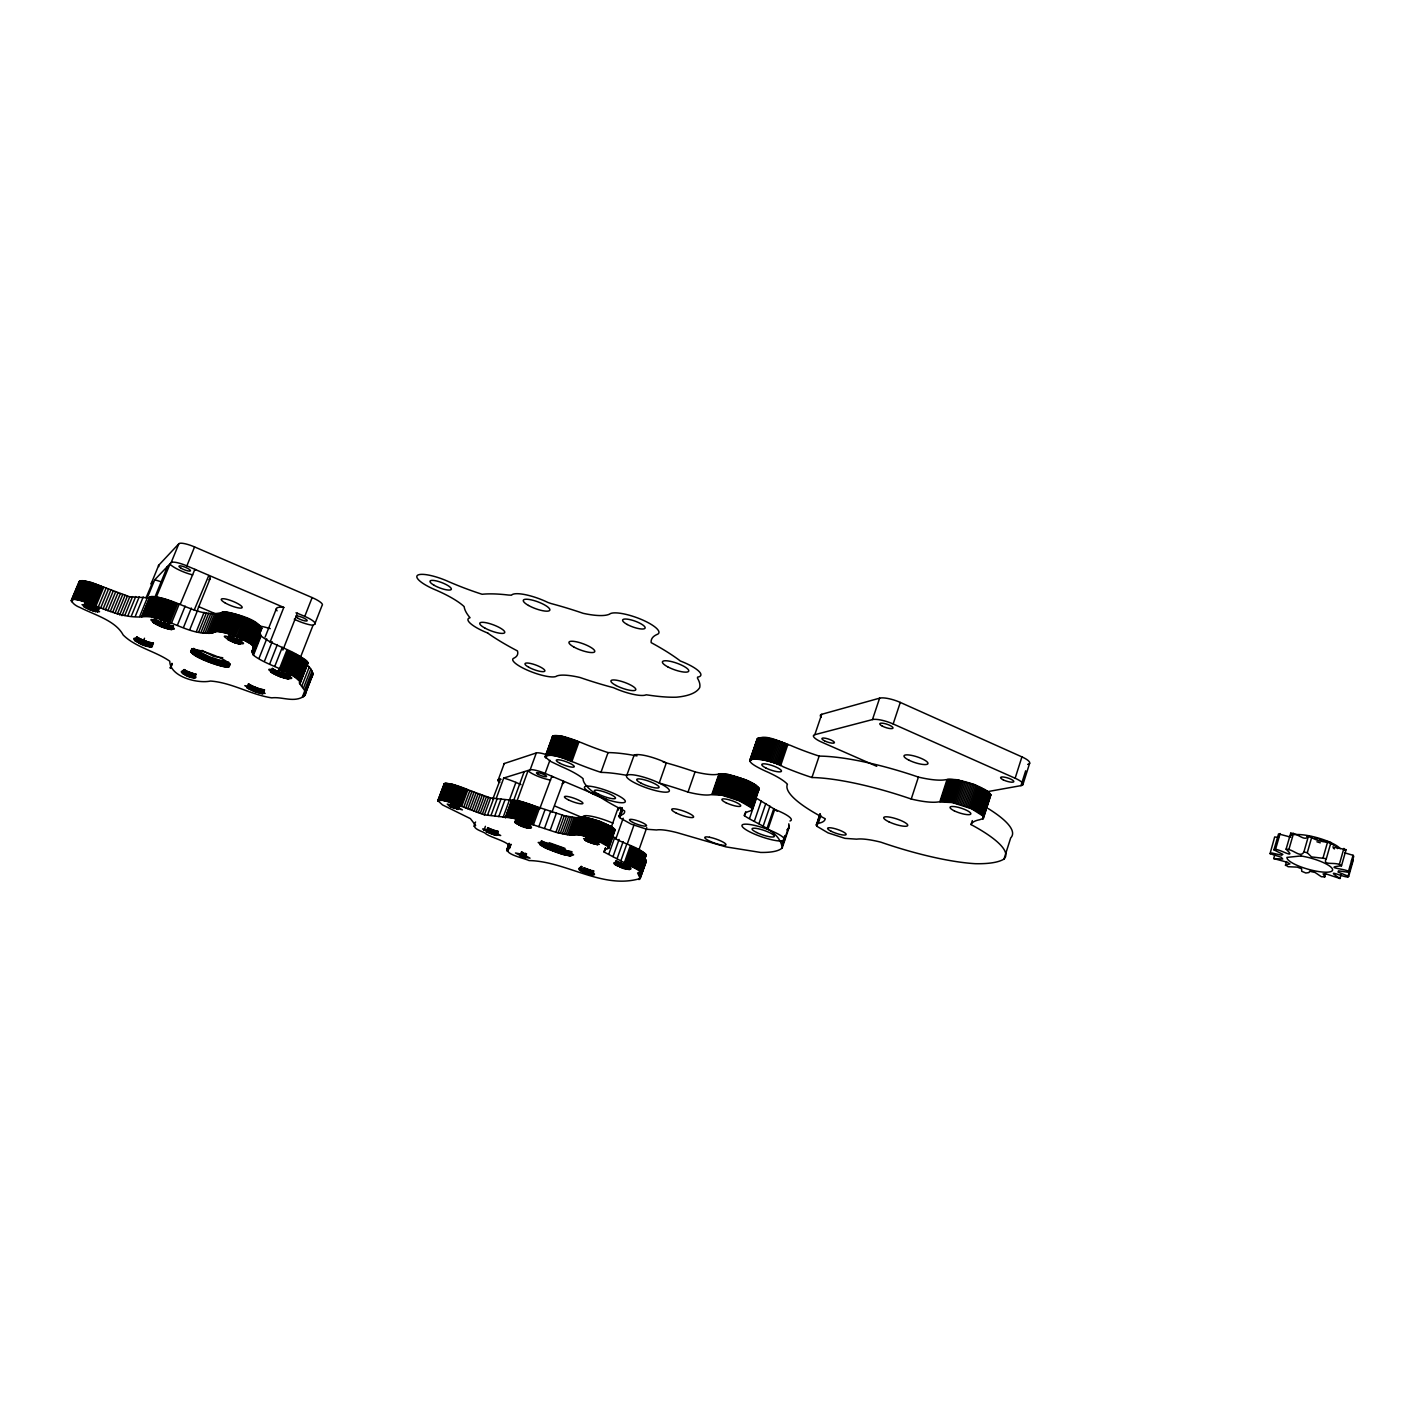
<?xml version="1.0" encoding="UTF-8"?>
<svg xmlns="http://www.w3.org/2000/svg" width="1425" height="1425" viewBox="0 0 1425 1425"><rect width="100%" height="100%" fill="white"/><g stroke="black" fill="none" stroke-linecap="round" stroke-linejoin="round"><path stroke-width="1.5" d="M259.742 632.112L261.078 635.995C274.829 646.986 296.685 650.121 307.853 663.427L300.461 682.343C297.344 684.766 311.808 693.28 302.26 697.288C292.57 702.276 281.58 696.593 271.712 697.858C250.764 694.67 231.83 682.593 210.508 681.043C197.095 683.947 169.789 676.412 169.771 661.2C155.396 651.172 135.535 647.342 123.173 634.998C115.585 620.677 94.923 615.048 79.853 607.424C71.357 604.271 67.135 596.345 80.032 600.406C100.623 606.551 119.593 618.254 141.734 616.882L150.07 596.879C175.008 596.238 198.877 620.089 223.6 611.966C232.168 612.643 263.821 620.213 260.169 630.545M474.08 826.286L475.647 825.378L470.392 818.627L442.498 804.893L437.849 800.672L442.267 800.298L450.817 802.382L484.411 814.851L512.822 818.075L555.892 832.307L567.809 834.747L579.975 834.89L595.205 839.396L608.813 846.931L608.849 848.089L604.806 849.799L604.182 852.079L639.148 870.479L640.181 872.385L637.616 872.955L640.235 878.477C602.793 889.859 566.473 861.288 529.031 860.558C525.13 858.473 503.399 854.02 508.422 848.944C515.529 843.048 488.989 837.508 485.195 833.18C481.187 830.65 470.482 828.833 475.594 821.993M1274.841 854.626L1273.701 858.562L1282.749 859.026L1281.217 857.244L1270.049 853.646L1271.955 853.005L1281.627 855.214L1282.874 854.359L1273.914 849.834L1278.546 833.892L1290.747 837.152M640.235 878.477L646.095 861.787L645.115 858.153M611.77 835.691C616.9 842.513 644.812 847.893 645.008 856.015M757.316 740.662C762.411 731.773 782.147 743.102 790.394 745.346A87.352 21.25 18.6 0 0 819.161 756.105A114.695 26.202 18.1 0 1 918.413 777.088A45.244 10.973 18.1 0 0 945.666 779.707L956.638 779.707L974.451 784.587L988.184 791.712L990.713 794.758L989.716 796.824M300.461 682.343C289.026 669.233 267.348 666.045 253.454 655.215C250.711 650.156 257.159 645.008 248.271 642.515C238.652 637.118 228.143 632.647 217.081 631.453C191.912 640.039 166.048 613.748 141.734 616.882M309.457 678.852C315.958 675.628 311.309 668.165 307.141 665.083M222.781 657.762L213.679 656.462L202.065 650.406M545.152 756.479C553.915 752.507 565.404 759.65 574.239 762.411A80.263 16.797 19.8 0 0 600.958 772.368A105.486 20.93 19.3 0 1 624.293 774.915L627 775.236A22.711 4.649 19.5 0 1 658.261 782.592L659.472 783.18A22.711 4.649 19.5 0 1 667.399 792.068A22.711 4.649 19.5 0 1 641.588 785.994A22.711 4.649 19.5 0 1 626.733 775.467L634.107 755.232A22.675 4.827 19.5 0 1 665.35 762.428L666.312 762.892L659.223 783.055L661.004 783.554A105.486 20.93 19.3 0 1 688.008 792.104A41.432 8.692 19.4 0 0 710.843 794.669L722.101 795.221L739.593 800.886L751.331 807.743L752.275 809.952L749.621 811.163A79.96 16.37 18.7 0 0 744.367 815.67C756.907 824.452 780.152 830.632 782.218 847.911A139.828 27.877 19.5 0 1 760.558 852.435L725.984 846.895L677.16 832.663A37.228 7 19.3 0 0 656.587 829.973L646.825 829.279L631.311 824.184L620.303 818.11L619.073 816.151L621.033 815.064A73.388 14.054 19.9 0 0 624.595 810.896A105.486 20.93 19.3 0 1 602.241 798.481L598.66 796.112A105.486 20.93 19.3 0 1 587.848 787.348L586.085 785.389A105.486 20.93 19.3 0 1 583.11 778.709A38.76 7.642 20 0 0 561.379 766.579L550.121 761.199L545.205 756.8L552.473 736.351L562.43 736.298L581.382 742.657A80.103 17.438 19.8 0 0 608.048 752.596A105.29 21.731 19.3 0 1 631.4 754.929L636.993 755.927M1003.984 859.079A152.208 33.755 18.4 0 1 975.234 863.692A114.926 25.294 18.2 0 1 880.81 842.157A40.381 8.39 18.3 0 0 856.674 839.165L844.972 838.363L828.05 832.877L817.042 826.375L816.347 824.291L819.179 823.151A79.337 16.94 19 0 0 825.253 818.752A114.926 25.294 18.2 0 1 787.419 784.231A41.984 9.263 19 0 0 765.617 771.174C727.302 753.683 770.266 758.171 783.109 766.739A87.531 20.52 18.6 0 0 811.947 777.516A114.926 25.294 18.2 0 1 911.234 799.033A45.351 10.598 18.1 0 0 938.469 801.901L952.203 802.542L971.494 808.705L983.143 816.115L983.339 818.484L979.509 819.767A87.905 19.79 17.3 0 0 971.031 824.558A114.926 25.294 18.2 0 1 1003.984 859.079L1010.699 837.9A114.695 26.202 18.1 0 0 988.148 808.527M1341.085 874.522L1339.963 878.495L1327.031 874.22L1323.095 873.863L1324.912 876.82L1321.349 876.713L1315.097 872.492L1309.664 871.263L1309.005 872.545L1305.834 873.008L1301.737 871.281L1301.595 868.751L1297.249 867.13L1288.111 866.703L1285.599 864.993L1289.946 863.906L1286.918 862.161L1273.701 858.562M1351.666 859.596L1353.198 860.415L1348.673 876.393L1338.039 872.047L1338.538 870.853L1349.208 872.421L1348.495 871.37C1344.612 868.627 1322.792 867.665 1341.495 865.794L1346.073 849.656L1332.749 846.949M1348.495 871.37L1353.055 855.285L1344.951 852.916M1339.963 878.495C1323.398 867.611 1342.742 877.159 1347.765 876.998L1353.75 856.354L1353.055 855.285M1341.495 865.794C1336.703 860.932 1321.545 866.543 1326.337 858.669L1330.95 842.513C1321.67 841.908 1316.112 840.643 1308.524 835.834C1305.158 842.656 1297.854 832.895 1290.729 833.162L1286.08 849.193C1297.534 860.148 1279.757 849.068 1275.5 849.478L1273.914 849.834M1324.502 877.248L1325.624 873.311M1339.304 864.548L1343.882 848.392M1326.337 858.669L1311.499 856.906L1307.277 852.756L1311.908 836.618M1323.148 857.512L1327.779 841.338M1285.421 865.492L1286.543 861.555M1286.08 849.193C1293.205 848.944 1300.508 858.634 1303.893 851.954L1308.524 835.834M1270.049 853.646L1274.68 836.956L1278.528 837.455M1275.5 849.478L1280.131 833.518M1288.895 849.442L1293.544 833.376M788.809 823.793L788.827 828.335A139.561 28.945 19.5 0 1 786.814 829.867M986.563 791.819L1020.977 785.638A16.138 3.972 17.4 0 0 1015.134 778.246L1021.921 756.889L900.297 702.418A16.085 4.222 18.1 0 0 879.617 698.161L821.726 714.299L814.815 734.677A15.835 3.83 18.5 0 0 822.065 742.3L876.731 766.312M1020.977 785.638L1025.679 770.783M1022.883 784.658L1029.616 763.39M981.041 814.049L988.184 791.712M981.718 814.583L988.843 792.264M982.288 815.118L989.413 792.817M982.751 815.634L989.894 793.333M982.751 817.202L990.268 793.832M982.609 819.001L990.535 794.313M983.018 818.769L990.713 794.758M983.339 818.484L990.803 795.186M150.07 596.879L149.536 597.823L129.746 596.843L91.271 582.504L82.401 580.67L79.087 582.13M964.28 805.891L971.476 783.501M965.776 806.425L972.972 784.035M967.254 806.978L974.451 784.587M968.715 807.53L975.911 785.157M970.122 808.118L977.318 785.727M971.494 808.705L978.69 786.315M972.83 809.293L980.008 786.921M974.094 809.899L981.273 787.526M975.306 810.504L982.484 788.132M971.031 824.558L972.313 820.586M976.446 811.11L983.624 788.738M977.532 811.716L984.693 789.343M978.53 812.303L985.69 789.949M979.456 812.891L986.617 790.554M980.293 813.479L987.436 791.142M946.841 801.652L954.055 779.35M948.106 801.812L955.32 779.511M949.424 802.026L956.638 779.707M950.796 802.257L958.01 779.938M952.203 802.542L959.417 780.205M953.663 802.863L960.878 780.508M955.142 803.201L962.356 780.847M956.638 803.575L963.852 781.221M958.152 803.985L965.366 781.613M959.684 804.43L966.898 782.058M961.216 804.893L968.43 782.521M962.748 805.374L969.962 783.002M939.894 801.58L947.108 779.35M940.643 801.473L947.857 779.243M941.48 801.402L948.694 779.154M942.406 801.367L949.62 779.119M943.403 801.384L950.617 779.119M944.472 801.438L951.704 779.154M945.63 801.527L952.844 779.226M911.234 799.033L918.413 777.088M814.815 734.677L872.456 719.589A16.12 4.097 18.2 0 1 893.154 723.971L900.297 702.418M872.456 719.589L879.617 698.161M816.293 825.217L819.892 814.049M816.472 825.574L820.177 813.817M817.184 823.632L819.856 815.634M816.703 825.966L820.319 815.474M818.164 823.347L820.853 815.349M782.129 843.511L784.801 835.62M782.592 845.132L789.254 825.449M782.218 847.911L789.254 826.963M811.947 777.516L819.161 756.105M766.917 828.744L773.739 808.723L756.443 798.232L749.55 818.377M767.897 829.457L774.701 809.453L773.739 808.723M770.747 762.019L778.068 740.626M772.19 762.482L779.511 741.089M773.65 762.963L780.953 741.57M754.413 821.049L761.288 800.939M775.075 763.479L782.396 742.069M776.5 763.996L783.821 742.603M777.908 764.548L785.211 743.137M758.937 823.668L765.795 803.593M779.279 765.1L786.582 743.707M780.633 765.67L787.918 744.277M763.123 826.251L769.945 806.194M750.993 760.327L758.812 737.865M752.115 758.973L759.436 737.723M738.293 800.333L745.382 779.742L727.979 774.416L717.933 774.22A41.361 9.013 19.4 0 1 695.062 771.869A105.29 21.731 19.3 0 0 668.111 763.39L663.142 762.019M752.827 758.884L760.131 737.616M753.611 758.848L760.932 737.562M739.593 800.886L746.664 780.277L745.382 779.742M754.466 758.83L761.787 737.544M740.84 801.438L747.929 780.829L746.664 780.277M755.41 758.848L762.731 737.562M756.408 758.919L763.729 737.616M742.069 801.99L749.14 781.399L747.929 780.829M757.477 759.026L764.815 737.705M743.227 802.542L750.298 781.951L749.14 781.399M758.617 759.169L765.938 737.829M744.349 803.094L751.402 782.521L750.298 781.951M759.81 759.347L767.131 738.007M745.4 803.664L752.471 783.073L751.402 782.521M761.057 759.561L768.378 738.221M746.397 804.217L753.451 783.643L752.471 783.073M762.339 759.81L769.678 738.453M747.323 804.751L754.377 784.195L753.451 783.643M744.367 815.67L745.738 811.644M748.196 805.285L755.25 784.73L754.377 784.195M763.675 760.095L770.996 738.738M748.98 805.82L756.034 785.264L755.25 784.73M765.047 760.416L772.368 739.058M749.692 806.318L756.034 785.264M750.334 806.817L756.728 785.781M766.436 760.772L773.757 739.397M750.868 807.298L757.37 786.279M751.331 807.743L757.904 786.76M758.741 787.669L751.794 808.759L758.367 787.223M767.861 761.164L775.182 739.771M751.527 810.647L759.026 788.096M752.115 810.219L759.222 788.488M769.304 761.573L776.625 740.181M720.872 794.954L727.979 774.416M722.101 795.221L729.208 774.648M723.366 795.506L730.473 774.933M724.666 795.827L731.773 775.253M726.002 796.165L733.109 775.592M727.356 796.539L734.463 775.948M728.727 796.949L735.817 776.358M730.099 797.377L737.206 776.767M731.488 797.822L738.595 777.231M732.877 798.285L739.967 777.694M734.249 798.784L741.356 778.175M735.621 799.283L742.71 778.691M749.692 760.629L757.227 738.773M749.71 760.986L757.477 738.506M749.817 761.377L757.833 738.257M736.974 799.799L744.064 779.208M750.69 759.881L758.278 738.043M711.894 794.366L718.984 773.9M712.464 794.259L719.554 773.793M713.123 794.188L720.213 773.722M713.854 794.17L720.943 773.668M714.655 794.17L721.762 773.668M715.528 794.206L722.635 773.704M716.49 794.295L723.597 773.775M717.505 794.402L724.595 773.882M718.574 794.562L725.681 774.024M719.696 794.74L726.803 774.202M688.008 792.104L695.062 771.869M636.957 868.912L642.924 851.936M637.598 869.339L643.566 852.364M638.186 869.731L644.153 852.756M638.703 870.123L644.67 853.147M639.148 870.479L645.115 853.522M639.522 870.817L645.472 853.878M639.095 872.902L645.774 854.198M639.469 872.812L645.988 854.519M639.219 874.95L646.148 854.786M640.181 872.385L646.202 855.053M640.395 873.863L644.029 863.479M639.932 876.25L645.81 859.489M639.023 879.617L644.136 865.046M640.27 877.426L646.131 860.7M639.7 879.065L646.095 861.787M617.916 865.99C605.767 860.201 623.527 862.927 627.249 866.079C640.822 872.171 612.447 869.108 619.234 862.25M618.468 866.222L619.786 862.481M620.855 860.825L626.875 843.778M619.02 866.471L620.338 862.731M627.41 843.618L633.947 825.111M619.608 866.703L620.926 862.962M620.196 866.934L621.514 863.194M620.801 867.166L622.119 863.425M621.407 867.397L622.725 863.657M622.012 867.611L623.331 863.871M622.618 867.807L623.936 864.084M624.31 862.891L630.313 845.862M623.224 868.021L624.542 864.28M625.219 863.479L631.222 846.468M623.829 868.217L625.147 864.476M624.435 868.395L625.753 864.654M626.377 863.924L632.379 846.895M625.023 868.573L626.341 864.832M625.611 868.733L626.929 864.993M627.517 864.369L633.519 847.358M626.163 868.876L627.481 865.135M626.715 869.018L628.033 865.278M628.639 864.832L634.642 847.822M627.249 869.143L628.567 865.385M627.748 869.25L629.066 865.509M628.247 869.339L629.565 865.598M629.725 865.296L635.728 848.285M628.692 869.428L630.01 865.67M629.137 869.482L630.456 865.741M629.529 869.535L636.779 848.748M631.827 866.222L637.812 849.211M632.807 866.685L638.792 849.692M638.863 850.066L646.754 827.622M633.733 867.148L639.718 850.155M634.624 867.611L640.609 850.618M635.461 868.057L641.428 851.063M636.245 868.502L642.212 851.509M606.32 844.793L612.518 827.391L599.123 821.103L585.354 817.362L575.558 817.647L564.318 815.688L519.074 800.975L490.61 798.018L451.939 784.16L445.045 783.412L444.012 784.142L445.152 785.87M604.111 851.633L605.465 847.822M604.182 852.079L605.536 848.267M606.908 845.203L612.518 827.391M607.442 845.577L613.088 827.8M607.887 845.951L613.605 828.192M607.549 848.516L614.068 828.566M619.073 816.151L622.084 807.672M608.582 846.628L614.442 828.923M619.163 816.703L621.995 808.171M607.976 848.445L614.745 829.261M619.323 817.024L622.244 808.794M608.35 848.356L614.977 829.564M619.572 817.362L622.458 809.062M608.849 848.089L615.137 829.867M619.893 817.718L622.084 811.555M608.742 854.323L614.798 837.205M615.885 838.808L623.188 818.217M613.035 856.532L619.091 839.432M614.709 864.352L616.027 860.611M617.078 858.705L623.117 841.623M615.083 864.565L616.402 860.825M615.493 864.797L616.811 861.056M615.921 865.028L617.239 861.288M616.384 865.26L617.702 861.519M616.865 865.509L618.201 861.769M617.381 865.741L618.699 862M587.795 841.676L583.573 838.595L592.087 840.198L599.337 844.402L587.795 841.676L589.166 837.829M589.433 837.348L595.65 819.909M588.258 841.872L589.629 838.043M588.739 842.086L590.11 838.256M590.591 837.722L596.808 820.283M589.238 842.282L590.609 838.452M579.779 870.354C574.186 865.082 591.161 871.103 593.477 872.955C599.854 878.174 573.972 872.421 581.222 866.311M589.736 842.478L591.108 838.648M580.171 870.568L581.614 866.525M591.749 838.132L597.966 820.693M590.253 842.674L591.607 838.844M580.598 870.8L582.041 866.756M590.752 842.87L592.123 839.04M591.268 843.048L592.64 839.218M592.907 838.541L599.123 821.103M591.803 843.226L593.156 839.396M592.301 843.404L593.673 839.557M594.065 838.969L600.281 821.53M582.522 871.708L583.965 867.665M592.818 843.564L594.189 839.735M583.039 871.94L584.482 867.896M593.334 843.725L594.688 839.877M583.591 872.171L585.034 868.128M593.833 843.867L595.187 840.02M595.205 839.396L601.421 821.958M584.143 872.403L585.586 868.359M594.314 843.992L595.686 840.162M584.713 872.617L586.156 868.573M594.795 844.117L596.167 840.287M596.327 839.842L602.543 822.403M595.258 844.241L596.612 840.394M585.301 872.848L586.744 868.805M585.871 873.062L587.314 869.018M596.131 844.419L603.648 822.866M596.523 844.508L597.894 840.661M586.459 873.258L587.902 869.214M596.915 844.562L604.734 823.329M587.047 873.472L588.489 869.428M597.271 844.615L598.642 840.768M597.609 844.651L598.981 840.821M587.634 873.668L589.077 869.624M597.93 844.687L599.302 840.839M599.569 841.231L605.767 823.793M588.204 873.846L589.647 869.802M588.792 874.024L590.217 869.98M600.584 841.694L606.783 824.256M589.344 874.184L590.787 870.141M601.546 842.139L607.745 824.719M590.431 874.487L591.874 870.443M590.965 874.612L592.408 870.568M602.472 842.603L608.671 825.182M591.464 874.736L592.907 870.693M591.945 874.843L593.388 870.8M603.363 843.066L609.562 825.645M592.408 874.932L593.851 870.889M604.182 843.511L610.381 826.09M604.966 843.956L611.147 826.536M611.467 826.696L618.005 808.296M605.678 844.384L611.859 826.963M563.605 854.608L565.084 850.476L572.013 851.74L570.517 855.891L562.554 854.323L545.098 847.768L538.187 842.478L546.024 842.603L561.682 847.697L573.58 854.858L570.517 855.891M570.784 834.997L576.983 817.718M564.621 854.858L566.117 850.725M572.031 835.014L578.247 817.718M565.618 855.089L567.097 850.957M573.135 834.943L579.334 817.647M566.562 855.285L568.041 851.152M574.061 834.818L580.26 817.487M574.186 834.818L580.67 817.362M574.792 834.605L581.026 817.255M567.453 855.463L568.931 851.331M575.219 834.533L581.436 817.184M575.718 834.498L581.934 817.131M568.308 855.606L569.786 851.473M576.27 834.48L582.487 817.113M569.092 855.73L570.588 851.598M576.893 834.498L583.11 817.131M569.84 855.819L571.318 851.669M577.57 834.551L583.805 817.184M578.318 834.64L584.553 817.255M600.958 772.368L608.048 752.596M579.12 834.747L585.354 817.362M579.975 834.89L586.209 817.505M580.883 835.068L587.118 817.665M581.845 835.264L588.08 817.861M582.843 835.478L589.059 818.075M583.876 835.745L590.092 818.324M584.927 836.012L591.161 818.591M592.248 818.894L584.749 840.073M585.052 840.269L586.423 836.422M585.372 840.465L586.744 836.618M585.728 840.661L593.37 819.215M586.103 840.857L587.474 837.009M586.494 841.053L587.866 837.223M588.276 836.974L594.51 819.553M547.004 848.694L548.5 844.562L542.658 841.462L541.162 845.595M548.019 849.14L549.516 845.007L548.5 844.562M549.07 849.603L550.567 845.47L549.516 845.007M555.892 832.307L562.091 815.136M550.157 850.048L551.635 845.933L550.567 845.47M551.243 850.511L552.74 846.379L551.635 845.933M558.119 832.877L564.318 815.688M552.366 850.939L553.862 846.824L552.74 846.379M553.506 851.384L555.002 847.252L553.862 846.824M560.274 833.393L566.473 816.187M554.663 851.812L556.142 847.679L555.002 847.252M555.803 852.221L557.3 848.089L565.084 850.476M562.323 833.839L568.522 816.632M556.961 852.613L558.44 848.481M564.282 834.213L570.463 816.988M558.101 852.987L559.598 848.855M559.241 853.361L560.72 849.229M566.099 834.516L572.298 817.291M560.363 853.7L561.842 849.567M567.809 834.747L574.008 817.505M561.468 854.02L562.946 849.888M562.554 854.323L564.033 850.191M569.359 834.908L575.558 817.647M523.759 857.298L530.029 858.171L523.153 854.43L515.458 852.987L523.759 857.298L525.202 853.326M560.15 757.263L567.31 737.509M524.222 857.44L525.665 853.468M524.685 857.583L526.128 853.611M525.13 857.725L526.573 853.735M561.45 757.637L568.611 737.883M562.75 758.047L569.911 738.293M538.864 826.678L545.062 809.543M564.068 758.474L571.229 738.72M565.404 758.919L572.565 739.165M566.723 759.4L573.883 739.628M568.041 759.881L575.201 740.127M544.493 828.459L550.691 811.306M569.341 760.38L576.502 740.626M540.004 844.811L541.5 840.679M551.992 812.108L563.463 781.363A23.708 4.613 20 0 1 562.109 783.697M570.641 760.897L577.784 741.142M540.556 845.203L542.052 841.053M571.906 761.431L579.049 741.677M541.838 846.022L543.335 841.872M542.569 846.432L544.065 842.3M543.353 846.877L544.849 842.745M544.207 847.323L545.686 843.19M550.175 830.348L556.373 813.176M545.098 847.768L546.577 843.636M546.024 848.231L547.521 844.099M506.73 850.387L509.224 843.368M516.491 823.632C508.832 817.594 527.66 823.579 530.136 825.877C537.599 831.648 511.023 825.823 517.863 819.856M506.926 850.654L509.099 844.687M518.201 819.464L524.436 802.346M507.175 850.921L509.348 844.954M516.954 823.864L518.326 820.105M507.496 851.224L509.687 845.257M508.422 848.944L509.883 844.954M517.435 824.113L518.807 820.337M508.868 848.748L510.328 844.758M517.934 824.363L519.306 820.586M519.359 819.82L525.593 802.702M509.242 848.534L510.702 844.526M509.562 848.285L511.023 844.277M518.451 824.612L519.822 820.836M519.003 824.861L520.374 821.085M520.535 820.194L526.769 803.059M519.573 825.093L520.944 821.334M520.143 825.342L521.514 821.584M521.71 820.586L527.962 803.451M545.205 756.8L552.989 735.923M545.33 757.138L553.363 735.763M520.731 825.592L522.102 821.815M545.543 757.512L551.956 739.913M522.904 820.996L529.156 803.86M545.846 757.904L553.844 735.621M521.336 825.823L522.708 822.065M547.236 755.179L554.378 735.532M521.942 826.055L523.313 822.296M547.859 755.125L555.002 735.478M524.097 821.423L530.332 804.288M522.565 826.286L523.937 822.51M548.554 755.125L555.714 735.442M523.171 826.5L524.543 822.742M549.32 755.143L556.48 735.46M523.794 826.714L525.166 822.955M525.291 821.851L531.525 804.733M550.157 755.197L557.317 735.514M524.4 826.91L525.772 823.151M526.466 822.314L532.701 805.178M551.065 755.303L558.226 735.603M525.006 827.106L526.377 823.347M496.399 798L503.738 778.032L530.153 769.821A12.522 2.44 20 0 1 545.134 773.401L549.925 760.238M525.611 827.284L526.983 823.525M527.642 822.777L533.858 805.642M552.027 755.428L559.206 735.728M526.199 827.462L527.571 823.686M526.769 827.622L528.141 823.846M553.06 755.588L560.221 735.87M528.782 823.24L534.998 806.105M527.321 827.765L528.693 824.006M527.873 827.889L529.245 824.131M554.129 755.784L561.308 736.066M528.39 828.014L529.762 824.256M529.904 823.703L536.121 806.586M528.889 828.121L530.26 824.345M555.251 756.016L562.43 736.298M529.352 828.21L530.723 824.434M530.991 824.184L537.207 807.067M520.018 855.891L521.461 851.918M556.427 756.283L563.605 736.547M520.463 856.087L521.906 852.114M531.828 824.576L538.044 807.441M520.927 856.265L522.369 852.293M557.638 756.586L564.799 736.85M521.39 856.443L522.832 852.471M521.853 856.639L523.296 852.649M533.306 825.004L539.523 807.868M522.334 856.799L523.777 852.827M539.541 809.275L551.849 776.287A14.553 2.832 20 0 1 552.936 776.981M558.885 756.907L566.046 737.17M493.014 834.409L500.692 835.513L492.035 830.668L482.594 828.958L493.014 834.409L494.511 830.33M493.602 834.587L495.098 830.508M494.172 834.765L495.668 830.686M494.724 834.925L496.221 830.846M495.277 835.086L496.773 831.007M495.811 835.228L497.307 831.149M496.327 835.353L497.824 831.274M503.114 817.398L515.903 782.378M496.826 835.46L498.322 831.381M505.287 817.718L511.504 800.69M505.537 817.576L511.771 800.547M505.857 817.469L512.092 800.44M506.267 817.38L512.501 800.351M506.73 817.327L512.964 800.298M507.264 817.327L513.517 800.262M512.947 802.418L524.186 771.673M507.888 817.327L514.122 800.28M508.565 817.38L514.799 800.316M509.295 817.451L515.547 800.387M510.097 817.576L516.349 800.494M510.952 817.701L528.087 770.587A14.553 2.832 20 0 0 550.549 780.063M511.86 817.879L518.112 800.779M530.153 769.821L536.317 752.952A12.504 2.512 20 0 1 546.719 754.751M512.822 818.075L519.074 800.975M513.837 818.306L520.072 801.188M514.87 818.556L521.123 801.438M515.957 818.841L522.191 801.723M515.298 822.938L516.687 819.161M515.672 823.151L523.313 802.026M506.623 850.155L509.01 843.475M516.064 823.383L517.435 819.624M482.327 814.156L488.526 797.305M484.411 814.851L490.61 798.018M499.837 782.432A12.469 2.333 20.1 0 1 498.287 779.724L504.254 763.533L536.317 752.952M492.818 799.033L500.407 779.19A13.965 2.601 20.1 0 1 501.066 779.315M487.546 815.064L493.762 798.196M483.912 830.383L485.408 826.304M491.019 815.421L497.236 798.517M486.299 831.719L487.795 827.64M486.798 831.951L488.294 827.872M487.297 832.182L488.793 828.121M487.831 832.432L489.327 828.353M488.365 832.663L489.862 828.584M494.778 815.937L500.994 798.998M488.935 832.895L490.432 828.816M489.505 833.126L490.984 829.047M490.075 833.358L491.572 829.279M490.663 833.572L492.159 829.51M491.251 833.803L492.747 829.724M491.839 833.999L493.335 829.938M492.427 834.213L493.923 830.134M498.803 816.596L505.038 799.621M465.761 808.046L471.978 791.231M467.81 808.848L474.026 792.033M469.858 809.649L476.092 792.817M471.924 810.433L478.159 793.6M474.008 811.199L480.225 794.366M476.092 811.947L482.291 795.132M478.159 812.695L484.375 795.863M480.243 813.426L486.459 796.593M446.648 801.206L452.918 784.391M447.646 801.456L453.916 784.641M448.679 801.741L454.949 784.926M449.748 802.061L456 785.228M450.817 802.382L457.087 785.549M449.605 806.265L447.236 804.092L455.519 805.802L462.43 809.899L449.605 806.265L451.155 802.079M449.979 806.461L451.529 802.293M450.371 806.657L458.173 785.905M450.799 806.853L452.348 802.685M451.226 807.067L452.776 802.898M453.043 803.094L459.295 786.262M452.616 807.672L460.4 786.653M453.097 807.868L454.646 803.7M453.595 808.064L461.522 787.045M454.076 808.242L455.626 804.074M454.575 808.438L456.125 804.27M456.392 804.306L462.644 787.455M455.092 808.616L456.623 804.448M457.514 804.715L463.748 787.882M456.57 809.097L458.12 804.929M457.051 809.24L464.853 788.328M457.514 809.382L459.064 805.214M457.977 809.507L459.527 805.339M459.687 805.606L465.939 788.773M460.756 806.051L466.99 789.218M461.7 806.425L467.934 789.592M463.713 807.245L469.947 790.412M437.778 800.868L444.208 783.768M437.796 801.082L444.422 783.625M438.455 800.244L444.707 783.501M438.793 800.173L445.045 783.412M439.221 800.12L445.473 783.358M439.702 800.084L445.954 783.322M440.254 800.102L446.506 783.322M440.859 800.137L447.112 783.358M441.536 800.209L447.788 783.429M442.267 800.298L448.519 783.518M443.05 800.423L449.303 783.625M443.87 800.583L450.14 783.786M444.76 800.761L451.012 783.964M445.687 800.975L451.939 784.16M298.11 678.888L305.556 659.882M298.716 679.369L306.143 660.381M299.232 679.832L306.66 660.862M299.66 680.277L307.088 661.307M300.016 680.705L307.426 661.734M299.268 683.038L307.693 662.126M299.695 682.931L307.871 662.5M299.767 683.947L307.942 662.839M301.833 686.031L309.172 667.221M303.489 687.99L310.81 669.216M304.736 689.807L312.039 671.086M302.26 697.288L304.665 691.143M303.24 696.683L308.049 684.356M305.556 691.481L312.859 672.814M304.042 695.988L311.273 677.481M304.683 695.222L312.877 673.882M305.164 694.402L312.734 674.88M281.954 670.498L289.453 651.439M279.923 676.643C320.287 686.031 241.003 656.159 279.923 676.643L282.15 670.997M280.618 676.911L282.845 671.264M283.29 671.033L290.771 651.973M312.146 597.592A14.303 3.206 21.5 0 1 322.086 605.411L314.747 624.114A14.321 3.099 21.4 0 0 304.754 616.402L312.146 597.592L194.566 546.933A14.464 3.242 22.1 0 0 178.873 543.727L158.709 565.262L151.317 583.324A14.357 2.957 22 0 0 151.976 585.212M281.313 677.16L283.539 671.496M281.99 677.392L284.216 671.727M284.608 671.585L292.107 652.507M282.684 677.605L284.163 673.847M283.343 677.819L284.822 674.043M285.908 672.137L293.407 653.077M284.002 678.015L285.481 674.239M284.644 678.193L286.852 672.529M287.191 672.707L294.672 653.647M285.249 678.353L287.476 672.689M285.855 678.496L287.333 674.72M286.425 678.621L287.903 674.844M288.438 673.295L295.919 654.235M286.977 678.728L288.456 674.951M287.494 678.817L288.972 675.04M289.649 673.865L297.13 654.805M287.975 678.888L289.453 675.112M288.438 678.941L289.916 675.165M288.847 678.977L290.326 675.201M290.807 674.452L298.288 655.393M291.929 675.04L299.41 655.981M293.016 675.61L300.479 656.569M300.301 657.727L313.019 625.29L314.747 624.114M294.031 676.18L301.477 657.157M294.975 676.75L302.438 657.727M295.866 677.303L303.311 658.279M296.685 677.855L304.131 658.831M297.433 678.371L304.879 659.365M254.238 691.357L265.139 693.458L255.128 687.384L244.833 685.674L254.238 691.357L255.823 687.349M254.897 691.606L256.482 687.598M255.556 691.855L257.141 687.848M256.215 692.087L257.8 688.079M256.874 692.318L258.459 688.311M257.515 692.532L259.101 688.524M258.157 692.728L259.742 688.72M269.806 663.694L277.358 644.545M258.78 692.906L260.365 688.898M259.386 693.084L260.971 689.077M259.973 693.245L261.559 689.219M260.543 693.369L262.129 689.362M261.096 693.494L262.663 689.486M261.612 693.601L263.18 689.593M262.093 693.69L263.678 689.682M270.839 672.048L272.335 668.272M262.556 693.761L264.142 689.753M262.984 693.815L264.569 689.807M271.195 672.315L272.692 668.539M271.587 672.6L273.083 668.824M272.015 672.867L273.511 669.109M274.74 666.455L282.275 647.342M272.496 673.17L273.974 669.394M272.994 673.455L274.473 669.679M273.511 673.758L275.007 669.982M282.863 650.103L297.38 613.249L304.754 616.402M274.063 674.043L275.559 670.284M274.651 674.346L276.147 670.587M275.257 674.648L276.753 670.89M275.88 674.951L277.376 671.175M276.539 675.254L278.748 669.59M279.353 669.198L286.87 650.103M277.198 675.539L279.407 669.892M277.857 675.824L280.084 670.178M280.6 669.982L288.099 650.922M278.552 676.109L280.03 672.351M279.229 676.394L280.707 672.618M252.599 645.65L260.347 626.145M253.044 646.113L260.793 626.608M253.418 646.54L261.167 627.036M252.118 650.904L261.434 627.445M252.065 651.421L261.63 627.837M252.1 651.991L261.755 628.193M252.207 652.579L261.773 628.514M252.403 653.202L260.045 633.929M252.67 653.843L260.312 634.588M253.027 654.52L260.65 635.283M253.454 655.215L261.078 635.995M265.121 637.1L276.414 608.582M246.881 687.758L248.484 683.751M247.309 688.026L248.894 684.018M259.136 658.047L266.742 638.845M247.754 688.293L249.339 684.285M248.235 688.578L249.82 684.57M248.752 688.863L250.337 684.837M249.286 689.13L250.871 685.122M249.838 689.415L251.423 685.407M250.426 689.7L252.011 685.692M251.032 689.985L252.617 685.977M270.02 642.265L283.789 607.424L186.853 565.885A14.499 3.135 22 0 0 171.16 562.608L154.702 579.797L139.668 616.544M251.637 690.27L253.222 686.262M252.278 690.555L253.864 686.547M264.605 660.879L272.175 641.713M252.92 690.822L254.505 686.814M253.579 691.089L255.164 687.082M224.651 666.74L226.504 662.126L228.998 662.393L227.145 667.025C222.175 667.63 181.581 653.79 193.444 649.462C198.253 648.624 239.756 663.053 227.145 667.025M234.466 642.639C266.439 649.034 200.302 625.201 234.466 642.639L244.441 617.185M235.054 642.853L237.369 637.028M225.56 666.882L227.394 662.251M226.379 666.971L228.232 662.34M235.642 643.049L237.191 639.166M237.922 637.331L245.741 617.72M236.212 643.245L237.761 639.362M236.782 643.405L238.331 639.54M239.204 637.883L247.024 618.29M227.84 667.043L229.069 663.961M237.334 643.583L238.883 639.7M228.463 667.025L229.692 663.943M237.886 643.726L239.418 639.843M229.015 666.971L230.244 663.89M238.403 643.851L239.952 639.985M240.487 638.453L248.288 618.86M238.901 643.975L240.451 640.092M239.382 644.082L240.932 640.199M241.716 639.041L249.535 619.43M239.845 644.171L241.395 640.288M240.273 644.243L241.822 640.359M242.927 639.611L250.729 620.017M244.102 640.199L251.904 620.605M245.225 640.787L253.009 621.193M246.293 641.375L254.077 621.781M247.309 641.945L255.093 622.369M248.271 642.515L256.055 622.957M249.161 643.085L256.945 623.527M249.998 643.619L257.765 624.079M250.764 644.153L258.531 624.613M251.441 644.688L259.208 625.147M252.065 645.187L259.813 625.646M219.593 631.702L227.448 612.144M207.907 661.663L209.76 657.05L194.904 649.319L193.034 653.933M220.572 631.845L228.41 612.287M209.208 662.18L211.06 657.584L226.504 662.126M221.588 632.041L229.443 612.465M210.526 662.696L212.361 658.083M222.674 632.272L230.512 612.697M223.796 632.54L231.634 612.946M211.826 663.177L213.679 658.564M224.972 632.842L232.809 613.249M213.127 663.64L214.979 659.027M226.183 633.163L234.021 613.569M214.427 664.068L216.262 659.472M227.43 633.537L235.268 613.926M215.692 664.495L217.544 659.882M228.695 633.911L236.532 614.317M216.938 664.887L218.791 660.274M227.483 639.415L229.033 635.532M227.911 639.665L229.478 635.782M229.995 634.339L237.833 614.727M218.168 665.243L220.02 660.63M228.374 639.932L229.924 636.049M228.855 640.181L230.405 636.298M231.295 634.784L239.133 615.173M219.361 665.582L221.213 660.951M229.354 640.448L230.903 636.565M229.888 640.698L231.438 636.832M220.519 665.867L222.353 661.253M230.423 640.965L231.972 637.082M232.631 635.247L240.469 615.653M230.975 641.214L233.29 635.408M221.623 666.152L223.476 661.521M231.545 641.482L233.094 637.598M233.949 635.746L241.787 616.134M232.115 641.713L233.664 637.848M222.692 666.383L224.544 661.752M232.702 641.962L234.252 638.079M235.285 636.262L243.105 616.651M233.29 642.194L234.84 638.329M223.707 666.579L225.542 661.966M233.878 642.426L235.428 638.543M182.507 673.437C176.753 667.951 192.998 673.972 195.1 676.002C200.551 681.257 176.647 675.04 184.092 669.501M191.36 652.525L192.607 649.444M182.881 673.669L184.466 669.732M183.291 673.9L184.876 669.964M191.841 652.971L193.711 648.339M183.7 674.114L185.286 670.195M184.146 674.346L185.731 670.427M192.411 653.452L194.263 648.82M200.925 632.558L208.691 613.249M184.609 674.595L186.194 670.658M193.747 654.449L195.617 649.818M185.588 675.058L187.174 671.122M186.087 675.29L187.672 671.353M203.009 632.914L210.793 613.605M194.53 654.983L196.401 650.352M186.622 675.503L188.189 671.585M187.138 675.735L188.723 671.798M195.385 655.518L197.238 650.887M187.672 675.949L189.258 672.012M204.968 633.181L212.735 613.854M188.207 676.163L189.792 672.226M196.294 656.07L198.146 651.439M188.741 676.376L190.327 672.44M189.276 676.572L190.861 672.636M197.256 656.622L199.126 652.009M206.75 633.377L214.534 614.033M189.828 676.75L191.395 672.832M190.344 676.946L191.93 673.01M198.289 657.192L200.141 652.579M190.879 677.107L192.446 673.17M208.371 633.466L216.155 614.104M191.377 677.267L192.963 673.33M199.358 657.762L201.21 653.149M191.894 677.427L193.462 673.491M209.813 633.448L217.615 614.068M200.48 658.332L202.332 653.719M211.078 633.341L218.862 613.943M193.301 677.801L194.869 673.865M193.729 677.89L195.314 673.954M201.638 658.902L203.508 654.289M194.138 677.979L195.724 674.043M212.147 633.145L219.931 613.73M194.53 678.051L196.116 674.114M213.002 632.86L220.804 613.427M202.849 659.472L204.701 654.859M221.588 613.017L213.661 632.468L221.926 612.518M214.391 631.809L222.229 612.322M214.765 631.667L222.603 612.162M215.228 631.56L223.066 612.055M204.078 660.042L205.93 655.429M215.781 631.489L223.6 611.966M216.386 631.453L224.224 611.931M205.343 660.594L207.177 655.981M217.081 631.453L224.918 611.913M217.865 631.489L225.702 611.948M206.607 661.129L208.46 656.515M218.702 631.578L226.539 612.02M183.558 627.303L191.342 608.065M170.27 667.719L171.962 663.302M170.341 667.987L171.926 664.05M170.483 668.289L172.069 664.353M194.174 610.149L208.78 575.54A27.431 5.932 22 0 1 208.905 579.69M197.719 609.33L210.152 578.532M189.899 629.369L197.683 610.114M196.347 631.56L204.113 612.287M190.647 651.706L191.894 648.607M198.698 632.094L206.465 612.821M190.968 652.098L192.215 649.016M162.04 627.053C203.686 637.385 122.799 605.732 162.04 627.053L164.356 621.353M186.853 565.885L194.566 546.933M164.641 620.997L172.461 601.777M162.753 627.321L165.068 621.621M163.448 627.57L165.763 621.888M165.995 621.549L173.814 602.348M164.16 627.819L165.692 624.025M164.837 628.069L166.387 624.257M167.331 622.137L175.15 602.918M165.532 628.283L167.847 622.582M166.191 628.496L176.451 603.505M166.85 628.674L169.165 622.974M167.473 628.853L169.023 625.058M169.682 623.188L177.484 603.986M168.097 629.013L169.646 625.219M168.684 629.155L170.234 625.343M171.267 623.633L179.069 604.414M169.254 629.262L170.786 625.468M169.789 629.369L171.321 625.575M180.209 604.36L194.869 569.377A16.851 3.652 22 0 1 195.635 569.84M170.287 629.458L171.819 625.646M170.751 629.512L172.3 625.717M171.196 629.565L172.728 625.753M171.588 629.583L173.138 625.771M171.944 629.583L173.494 625.771M177.341 625.397L185.143 606.159M136.515 641.678C126.166 634.374 147.22 640.555 150.088 643.583C160.847 650.958 130.103 644.171 138.154 637.634M147.327 615.796L167.42 566.491M137.049 641.98L138.706 637.937M137.602 642.265L139.258 638.222M148.289 615.956L156.127 596.79M156.429 596.79L169.967 564.158A16.851 3.652 22 0 0 192.713 574.881M138.189 642.568L139.846 638.525M149.322 616.152L157.16 596.968M171.16 562.608L178.873 543.727M138.795 642.853L140.452 638.827M139.418 643.156L141.075 639.113M150.409 616.384L158.246 597.2M140.06 643.441L141.716 639.415M140.719 643.726L142.358 639.7M151.549 616.651L159.386 597.449M141.378 644.011L143.017 639.967M152.742 616.954L160.562 597.752M142.037 644.278L144.513 638.24M142.714 644.545L144.353 640.52M153.953 617.292L161.791 598.09M143.391 644.812L145.029 640.769M152.92 622.28L154.47 618.468M144.05 645.062L145.706 641.018M153.277 622.547L154.826 618.735M155.218 617.648L163.056 598.447M153.668 622.832L155.218 619.02M144.727 645.293L146.365 641.268M154.096 623.117L155.646 619.305M145.386 645.525L147.024 641.482M156.518 618.058L164.356 598.838M154.559 623.402L156.109 619.608M146.027 645.739L147.683 641.695M155.058 623.705L156.608 619.911M155.574 624.025L157.124 620.213M157.854 618.486L165.674 599.266M146.668 645.935L148.307 641.891M147.292 646.113L148.93 642.069M156.144 624.328L157.676 620.534M147.897 646.291L149.536 642.248M156.714 624.631L158.264 620.837M159.19 618.949L167.01 599.729M148.485 646.433L150.124 642.39M157.338 624.952L158.87 621.158M149.037 646.576L150.676 642.533M157.961 625.272L159.511 621.46M149.572 646.683L151.21 642.657M160.544 619.43L168.364 600.21M150.07 646.79L151.727 642.746M158.603 625.575L160.936 619.875M150.551 646.879L152.208 642.835M159.279 625.878L161.595 620.178M150.997 646.932L152.653 642.889M161.916 619.928L169.735 600.709M151.406 646.986L153.063 642.942M159.956 626.181L161.506 622.387M151.78 647.003L153.437 642.96M160.651 626.483L162.201 622.672M163.287 620.445L171.107 601.243M161.346 626.768L163.661 621.068M127.965 615.475L135.731 596.541M131.51 615.636L139.294 596.665M135.411 616.01L143.195 596.986M146.009 597.894L152.724 582.148A16.085 3.313 22 0 1 153.383 582.219M141.823 616.419L149.625 597.342M142.607 615.832L150.427 596.719M143.034 615.707L150.872 596.594M143.569 615.618L151.388 596.487M144.157 615.582L151.994 596.452M144.851 615.582L152.671 596.434M135.072 640.822L136.729 636.779M145.599 615.618L153.437 596.452M135.517 641.108L137.174 637.064M135.998 641.392L137.655 637.349M146.437 615.689L154.256 596.523M110.242 611.574L118.026 592.747M112.628 612.447L120.395 593.602M114.98 613.302L122.746 594.457M117.331 614.122L125.097 595.276M119.682 614.923L127.431 596.077M121.998 615.689L129.746 596.843M124.794 615.493L132.543 596.594M90.719 610.06L99.554 611.735L91.467 606.516L82.027 604.627L90.719 610.06L92.269 606.337M91.289 610.274L92.839 606.551M93.569 605.002L101.371 586.156M91.859 610.488L93.409 606.765M92.429 610.702L93.979 606.961M94.834 605.554L102.636 586.708M92.981 610.88L94.531 607.157M93.533 611.058L95.083 607.335M95.938 605.999L103.74 587.153M94.068 611.236L95.617 607.495M94.602 611.378L96.152 607.656M95.101 611.521L96.651 607.798M95.6 611.646L97.149 607.923M96.063 611.752L97.612 608.03M98.307 606.961L106.109 588.133M97.328 612.002L98.877 608.261M97.702 612.055L99.251 608.315M100.694 607.923L108.496 589.095M103.081 608.867L110.883 590.021M105.468 609.793L113.252 590.947M107.855 610.702L115.639 591.856M75.329 599.533L83.167 580.741M76.148 599.622L83.986 580.83M77.039 599.765L84.877 580.955M77.983 599.943L85.821 581.133M78.981 600.157L86.818 581.329M80.032 600.406L87.869 581.578M81.136 600.673L88.956 581.845M82.276 600.994L90.096 582.166M83.452 601.332L91.271 582.504M84.663 601.706L92.483 582.878M83.452 606.373L85.001 602.632M83.79 606.605L85.34 602.864M85.892 602.116L93.712 583.27M84.146 606.836L85.696 603.113M84.538 607.086L86.088 603.363M84.948 607.335L86.498 603.612M87.157 602.543L94.976 583.698M85.393 607.584L86.943 603.862M85.856 607.834L87.406 604.111M86.337 608.101L87.887 604.36M88.421 602.989L96.241 584.143M86.854 608.35L88.403 604.627M87.37 608.6L88.92 604.877M89.704 603.47L97.523 584.624M87.905 608.867L89.454 605.126M88.457 609.116L90.007 605.376M90.986 603.968L98.806 585.123M89.009 609.348L90.559 605.625M89.579 609.597L91.895 604.004M90.149 609.829L91.681 606.106M92.287 604.467L100.088 585.639M71.25 600.531L79.23 581.329M71.286 600.833L79.747 580.955M71.41 601.154L80.121 580.812M72.39 599.64L79.408 582.825M71.909 601.902L80.584 580.723M73.298 599.444L81.118 580.67M73.904 599.426L81.724 580.652M74.581 599.462L82.401 580.67M552.473 736.351L552.455 737.58M151.317 583.324L152.457 582.13M758.848 790.002L759.329 788.844M1353.198 860.415L1351.381 860.878M1347.765 876.998L1348.673 876.393M1346.073 849.656L1344.327 850.298M1330.647 844.58L1330.95 842.513M758.51 790.216L757.583 790.537M613.409 831.327L615.208 830.116M498.287 779.724L500.139 779.154M565.048 848.409L549.337 842.798M313.019 625.29L312.734 625.254A16.53 3.58 21.4 0 1 294.28 619.18M283.789 607.424L282.952 607.317A26.915 5.825 21.4 0 0 277.056 610.844M1306.725 836.226L1310.252 836.885A23.584 5.878 15.6 0 1 1311.712 837.188M1303.893 851.954L1307.277 852.756M154.702 579.797L155.77 580.1A26.202 5.397 22 0 1 162.04 582.166M503.738 778.032L504.735 778.335A22.764 4.239 20.1 0 1 520.98 784.676M297.38 613.249L296.934 613.106A16.53 3.58 21.4 0 0 295.972 612.839M556.142 847.679L557.3 848.089M209.76 657.05L211.06 657.584M555.198 806.194L581.525 817.238M545.134 773.401L606.961 799.532M198.467 606.551L218.898 615.244M893.154 723.971L1015.134 778.246M777.142 811.181L774.701 809.453A22.462 4.685 18.9 0 1 789.949 820.996M487.813 633.127L490.058 634.731A125.008 30.78 20 0 0 517.453 650.922A86.622 20.288 20.8 0 1 514.585 657.78L514.283 657.994A23.602 5.486 20.2 0 0 528.568 670.676A23.602 5.486 20.2 0 0 556.712 676.002L556.854 676.002A43.658 10.1 19.9 0 1 580.011 677.498A125.008 30.78 20 0 0 609.205 686.547L613.534 687.705A25.223 5.985 19.7 0 0 646.166 694.794L649.497 695.257A125.008 30.78 20 0 0 676.305 697.199A165.959 41.022 20.3 0 0 699.693 687.562A125.008 30.78 20 0 0 697.502 678.247L697.555 677.142A26.701 6.697 19.5 0 0 680.259 660.968L679.03 659.989A125.008 30.78 20 0 0 651.172 642.639A95.208 24.492 19.1 0 1 656.195 634.873L656.604 634.624A26.523 6.929 19.8 0 0 642.034 619.733A26.523 6.929 19.8 0 0 609.455 614.228L609.277 614.246A49.643 13.039 20.2 0 1 583.163 613.32A125.008 30.78 20 0 0 551.172 603.577L547.895 602.454A27.093 6.911 20.4 0 0 511.504 595.187L508.44 595.044A125.008 30.78 20 0 0 482.095 594.261A96.312 25.098 20.8 0 1 450.211 582.326L448.893 581.774A25.418 6.323 20.9 0 0 417.578 575.272A25.418 6.323 20.9 0 0 437.065 590.538L437.279 590.663A46.027 11.133 21 0 1 464.158 606.623A125.008 30.78 20 0 0 469.128 616.633L470.054 617.738A25.597 6.127 20.6 0 0 487.849 633.092M1291.745 835.032L1290.729 833.162M1289.643 837.241A26.754 6.662 15.6 0 1 1290.266 836.065M1290.694 835.745A26.754 6.662 15.6 0 1 1291.869 835.192M1294.381 834.676A26.754 6.662 15.6 0 1 1319.746 838.452A26.754 6.662 15.6 0 1 1340.266 848.677M1314.705 837.882A23.584 5.878 15.6 0 1 1317.715 838.702M1319.194 839.129A23.584 5.878 15.6 0 1 1322.115 840.073M1323.54 840.572A23.584 5.878 15.6 0 1 1326.283 841.623M1327.583 842.175A23.584 5.878 15.6 0 1 1328.812 842.709M1330.006 843.262A23.584 5.878 15.6 0 1 1332.179 844.384M1333.159 844.954A23.584 5.878 15.6 0 1 1334.067 845.506M1335.635 846.592A23.584 5.878 15.6 0 1 1336.276 847.127M1337.309 848.142A23.584 5.878 15.6 0 1 1337.683 848.623M1316.914 841.801A26.772 6.626 15.6 0 1 1320.28 842.834M1333.372 848.267A26.772 6.626 15.6 0 1 1334.477 848.908M583.021 817.131A22.533 4.15 19.7 0 1 612.91 823.169M503.738 764.334A12.451 2.405 20.1 0 1 504.254 763.533M618.503 810.023A23.477 4.507 19.5 0 1 620.498 807.369M158.852 566.598A14.339 3.064 22.1 0 1 158.709 565.262M258.192 625.86A25.721 5.308 21.4 0 1 270.251 628.657M1021.921 756.889A16.102 4.097 17.4 0 1 1027.692 764.423M821.192 717.309A15.818 3.954 18.5 0 1 821.726 714.299M1301.043 855.944L1286.882 857.405L1287.131 858.402A23.637 5.718 15.7 0 0 1313.155 870.515A23.637 5.718 15.7 0 0 1332.215 868.555A23.637 5.718 15.7 0 0 1304.57 856.621L1301.043 855.944M781.399 841.053L780.633 841.053A22.497 4.524 18.9 0 1 744.046 828.37A22.497 4.524 18.9 0 1 764.37 828.192A22.497 4.524 18.9 0 1 781.399 841.053M709.49 837.241L708.385 837.045A11.275 2.173 19.2 0 0 706.177 839.183L706.96 839.681A11.275 2.173 19.2 0 0 721.727 845.061A11.275 2.173 19.2 0 0 724.149 842.727A11.275 2.173 19.2 0 0 709.49 837.241M568.433 799.888A9.797 1.853 19.8 0 0 582.896 803.433A9.797 1.853 19.8 0 0 569.715 796.931A9.797 1.853 19.8 0 0 568.433 799.888M538.418 774.47A5.397 1.051 20 0 0 546.559 776.572A5.397 1.051 20 0 0 539.576 772.956A5.397 1.051 20 0 0 538.418 774.47M225.257 602.989A11.275 2.387 21.7 0 0 242.107 607.691A11.275 2.387 21.7 0 0 227.751 599.551A11.275 2.387 21.7 0 0 225.257 602.989M298.146 618.397A6.127 1.336 21.4 0 0 307.194 620.73A6.127 1.336 21.4 0 0 299.125 616.312A6.127 1.336 21.4 0 0 298.146 618.397M181.224 568.308A6.252 1.354 22 0 0 190.469 570.855A6.252 1.354 22 0 0 182.382 566.259A6.252 1.354 22 0 0 181.224 568.308M676.038 812.909A11.596 2.298 19.3 0 0 693.548 817.148A11.596 2.298 19.3 0 0 678.407 809.525A11.596 2.298 19.3 0 0 676.038 812.909M632.985 822.492A9.031 1.71 19.5 0 0 646.505 825.823A9.031 1.71 19.5 0 0 634.553 819.909A9.031 1.71 19.5 0 0 632.985 822.492M593.014 793.992A21.642 4.222 19.7 0 0 625.237 801.83A21.642 4.222 19.7 0 0 596.469 787.455A21.642 4.222 19.7 0 0 593.014 793.992M560.132 763.373A9.601 1.942 19.9 0 0 574.257 766.739A9.601 1.942 19.9 0 0 561.343 760.255A9.601 1.942 19.9 0 0 560.132 763.373M725.931 802.702A9.993 2.084 19.1 0 0 740.733 805.944A9.993 2.084 19.1 0 0 727.213 799.336A9.993 2.084 19.1 0 0 725.931 802.702M756.8 832.538A11.738 2.351 18.9 0 0 774.309 836.475A11.738 2.351 18.9 0 0 758.581 828.833A11.738 2.351 18.9 0 0 756.8 832.538M598.732 794.242A11.293 2.209 19.7 0 0 615.493 798.303A11.293 2.209 19.7 0 0 600.459 790.804A11.293 2.209 19.7 0 0 598.732 794.242M641.25 783.269A11.845 2.423 19.5 0 0 659.027 787.491A11.845 2.423 19.5 0 0 643.405 779.582A11.845 2.423 19.5 0 0 641.25 783.269M616.117 685.532A13.163 3.117 19.7 0 0 635.764 689.789A13.163 3.117 19.7 0 0 618.308 680.562A13.163 3.117 19.7 0 0 616.117 685.532M573.758 646.95A13.733 3.384 20 0 0 594.652 651.795A13.733 3.384 20 0 0 577.125 641.962A13.733 3.384 20 0 0 573.758 646.95M433.912 585.176A11.436 2.85 20.9 0 0 451.244 589.469A11.436 2.85 20.9 0 0 436.816 581.026A11.436 2.85 20.9 0 0 433.912 585.176M528.835 667.31A10.616 2.476 20.2 0 0 544.831 671.104A10.616 2.476 20.2 0 0 531.08 663.587A10.616 2.476 20.2 0 0 528.835 667.31M627.249 624.488A11.934 3.117 19.8 0 0 645.098 628.104A11.934 3.117 19.8 0 0 629.316 619.483A11.934 3.117 19.8 0 0 627.249 624.488M667.666 666.793A13.929 3.491 19.5 0 0 688.685 671.211A13.929 3.491 19.5 0 0 670.462 661.36A13.929 3.491 19.5 0 0 667.666 666.793M484.767 627.998A13.359 3.224 20.5 0 0 504.717 632.611A13.359 3.224 20.5 0 0 487.243 622.974A13.359 3.224 20.5 0 0 484.767 627.998M528.479 605.447A14.143 3.598 20.4 0 0 549.783 610.256A14.143 3.598 20.4 0 0 531.525 599.925A14.143 3.598 20.4 0 0 528.479 605.447M831.274 831.327A9.779 2.048 18.6 0 0 846.094 834.605A9.779 2.048 18.6 0 0 833.215 828.246A9.779 2.048 18.6 0 0 831.274 831.327M888.897 821.815A12.629 2.779 18.2 0 0 907.725 825.502A12.629 2.779 18.2 0 0 890.554 817.291A12.629 2.779 18.2 0 0 888.897 821.815M765.902 768.004A10.42 2.351 18.9 0 0 781.47 771.246A10.42 2.351 18.9 0 0 767.523 764.263A10.42 2.351 18.9 0 0 765.902 768.004M954.269 810.843A10.955 2.529 17.8 0 0 970.817 813.996A10.955 2.529 17.8 0 0 956.157 806.871A10.955 2.529 17.8 0 0 954.269 810.843M882.307 726.109A6.947 1.763 18.2 0 0 892.958 728.157A6.947 1.763 18.2 0 0 883.91 723.419A6.947 1.763 18.2 0 0 882.307 726.109M824.452 740.786A6.591 1.585 18.5 0 0 834.409 742.763A6.591 1.585 18.5 0 0 825.698 738.293A6.591 1.585 18.5 0 0 824.452 740.786M909.132 760.273A12.558 3.064 18 0 0 927.942 763.622A12.558 3.064 18 0 0 910.949 755.268A12.558 3.064 18 0 0 909.132 760.273M1003.236 779.849A6.911 1.71 17.4 0 0 1013.781 781.719A6.911 1.71 17.4 0 0 1004.625 777.177A6.911 1.71 17.4 0 0 1003.236 779.849"/></g></svg>
